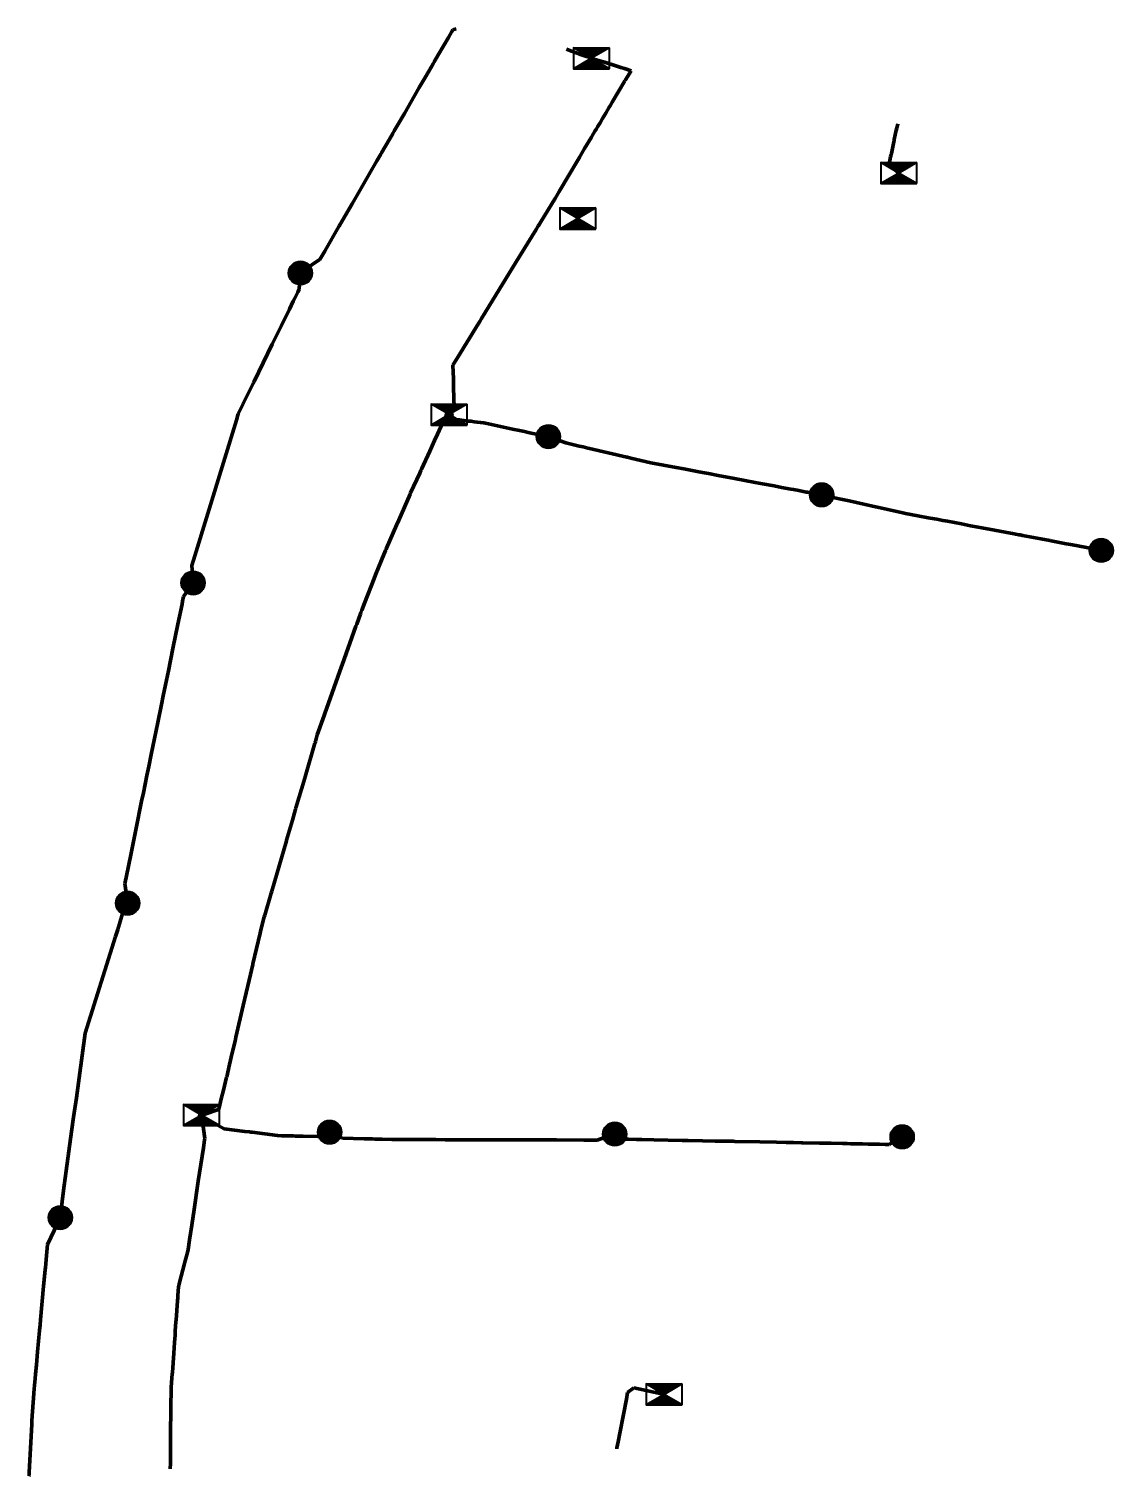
# Model space of a CAD drawing. Header units: metres. Extents: x 601215 to 604934, y 1147506 to 1148077.
# Drawn here: x 602539.6 to 602653.3, y 1147747.2 to 1147898.9 of the extents above; entities that cross this region are included whole.
import ezdxf

# ---------------------------------------------------------------- set-up
doc = ezdxf.new("R2010")
doc.units = ezdxf.units.M
doc.header["$MEASUREMENT"] = 0
doc.linetypes.add('DGN Style 7', pattern=[236.926255, 106.616815, -47.385251, 35.538938, -47.385251])
for name, color, linetype, lineweight in [('TF_E_---_Mast-_2', 1, 'Continuous', 40), ('TF_E_---_Skab-_2', 1, 'Continuous', 40), ('TF_E_LS-_Kabl-_2', 1, 'DGN Style 7', 70)]:
    doc.layers.add(name, color=color, linetype=linetype, lineweight=lineweight)

# ---------------------------------------------------------------- blocks, each defined once
blk = doc.blocks.new('ESKAB')
at = {"layer": 'TF_E_---_Skab-_2'}
for p, q in [((-1.89878, 1.117269), (-1.89878, -1.090731)), ((1.87722, -1.090731), (1.87722, 1.117269))]:
    blk.add_line(p, q, dxfattribs=at)
at = {"layer": 'TF_E_---_Skab-_2', "flags": 128}
for points in [[(-1.81078, 1.117269), (-1.81078, 1.065811)], [(-1.66078, 1.117269), (-1.66078, 0.978099)], [(-1.51078, 1.117269), (-1.51078, 0.890388)], [(-1.36078, 1.117269), (-1.36078, 0.802676)], [(-1.21078, 1.117269), (-1.21078, 0.714964)], [(-1.06078, 1.117269), (-1.06078, 0.627252)], [(-0.91078, 1.117269), (-0.91078, 0.53954)], [(-0.76078, 1.117269), (-0.76078, 0.451828)], [(-0.61078, 1.117269), (-0.61078, 0.364116)], [(-0.46078, 1.117269), (-0.46078, 0.276404)], [(-0.31078, 1.117269), (-0.31078, 0.188693)], [(-0.16078, 1.117269), (-0.16078, 0.100981)], [(-0.01078, 1.117269), (-0.01078, 0.013269)], [(-0.01078, -1.090731), (-0.01078, 0.013269)], [(0.13922, 1.117269), (0.13922, 0.100981)], [(0.28922, 1.117269), (0.28922, 0.188693)], [(0.43922, 1.117269), (0.43922, 0.276404)], [(0.58922, 1.117269), (0.58922, 0.364116)], [(0.73922, 1.117269), (0.73922, 0.451828)], [(0.88922, 1.117269), (0.88922, 0.53954)], [(1.03922, 1.117269), (1.03922, 0.627252)], [(1.18922, 1.117269), (1.18922, 0.714964)], [(1.33922, 1.117269), (1.33922, 0.802676)], [(1.48922, 1.117269), (1.48922, 0.890388)], [(1.63922, 1.117269), (1.63922, 0.978099)], [(1.78922, 1.117269), (1.78922, 1.065811)], [(-1.81078, -1.090731), (-1.81078, -1.039273)], [(-1.66078, -1.090731), (-1.66078, -0.951562)], [(-1.51078, -1.090731), (-1.51078, -0.86385)], [(-1.36078, -1.090731), (-1.36078, -0.776138)], [(-1.21078, -1.090731), (-1.21078, -0.688426)], [(-1.06078, -1.090731), (-1.06078, -0.600714)], [(-0.91078, -1.090731), (-0.91078, -0.513002)], [(-0.76078, -1.090731), (-0.76078, -0.42529)], [(-0.61078, -1.090731), (-0.61078, -0.337579)], [(-0.46078, -1.090731), (-0.46078, -0.249867)], [(-0.31078, -1.090731), (-0.31078, -0.162155)], [(-0.16078, -1.090731), (-0.16078, -0.074443)], [(0.13922, -1.090731), (0.13922, -0.074443)], [(0.28922, -1.090731), (0.28922, -0.162155)], [(0.43922, -1.090731), (0.43922, -0.249867)], [(0.58922, -1.090731), (0.58922, -0.337579)], [(0.73922, -1.090731), (0.73922, -0.42529)], [(0.88922, -1.090731), (0.88922, -0.513002)], [(1.03922, -1.090731), (1.03922, -0.600714)], [(1.18922, -1.090731), (1.18922, -0.688426)], [(1.33922, -1.090731), (1.33922, -0.776138)], [(1.48922, -1.090731), (1.48922, -0.86385)], [(1.63922, -1.090731), (1.63922, -0.951562)], [(1.78922, -1.090731), (1.78922, -1.039273)]]:
    blk.add_lwpolyline(points, dxfattribs=at)
at = {"layer": 'TF_E_---_Skab-_2'}
for points in [[(1.87722, 1.117269), (-0.01078, 0.013269), (-1.89878, 1.117269)], [(1.87722, -1.090731), (-0.01078, 0.013269), (-1.89878, -1.090731)]]:
    blk.add_3dface(points, dxfattribs=at)
blk = doc.blocks.new('ELMAST')
at = {"layer": 'TF_E_---_Mast-_2', "flags": 128}
for points in [[(-1.2, 0.295071), (-1.2, 0), (-1.2, -0.295071)], [(-1.05, 0.651588), (-1.05, 0), (-1.05, -0.651588)], [(-0.9, 0.846798), (-0.9, 0), (-0.9, -0.846798)], [(-0.75, 0.982124), (-0.75, 0), (-0.75, -0.982124)], [(-0.6, 1.080309), (-0.6, 0), (-0.6, -1.080309)], [(-0.45, 1.150898), (-0.45, 0), (-0.45, -1.150898)], [(-0.3, 1.198777), (-0.3, 0), (-0.3, -1.198777)], [(-0.15, 1.226608), (-0.15, 0), (-0.15, -1.226608)], [(0, 1.235745), (0, 0), (0, -1.235745)], [(0.15, 1.226608), (0.15, 0), (0.15, -1.226608)], [(0.3, 1.198777), (0.3, 0), (0.3, -1.198777)], [(0.45, 1.150898), (0.45, 0), (0.45, -1.150898)], [(0.6, 1.080309), (0.6, 0), (0.6, -1.080309)], [(0.75, 0.982124), (0.75, 0), (0.75, -0.982124)], [(0.9, 0.846798), (0.9, 0), (0.9, -0.846798)], [(1.05, 0.651588), (1.05, 0), (1.05, -0.651588)], [(1.2, 0.295071), (1.2, 0), (1.2, -0.295071)]]:
    blk.add_lwpolyline(points, dxfattribs=at)
at = {"layer": 'TF_E_---_Mast-_2'}
blk.add_circle((0, 0), 1.235745, dxfattribs=at)

msp = doc.modelspace()

# ---------------------------------------------------------------- linework, layer by layer
at = {"layer": 'TF_E_LS-_Kabl-_2'}
for points in [[(602568.06, 1147873.34, 45.142989), (602568.43, 1147873.6, 45.12), (602568.45, 1147873.61, 45.12), (602568.47, 1147873.63, 45.12), (602569.73, 1147874.5, 45.29), (602570.09, 1147874.74, 45.28), (602570.107779, 1147874.758146, 45.283586), (602570.62, 1147875.64, 45.24), (602570.8, 1147875.95, 45.22), (602571.95, 1147877.95, 45.08), (602572.14, 1147878.27, 45.07), (602572.18, 1147878.33, 45.07), (602573.14, 1147880, 45.09), (602573.49, 1147880.6, 45.05), (602574.28, 1147881.97, 44.97), (602575.27, 1147883.68, 44.92), (602576.09, 1147885.1, 44.87), (602576.51, 1147885.81, 44.87), (602576.58, 1147885.93, 44.86), (602577.36, 1147887.28, 44.81), (602577.75, 1147887.95, 44.75), (602577.91, 1147888.23, 44.73), (602578.01, 1147888.41, 44.73), (602578.21, 1147888.76, 44.71), (602578.98, 1147890.07, 44.68), (602579.44, 1147890.87, 44.66), (602579.61, 1147891.16, 44.64), (602580.53, 1147892.77, 44.57), (602581.14, 1147893.82, 44.54), (602581.5, 1147894.43, 44.51), (602581.98, 1147895.26, 44.49), (602582.1, 1147895.47, 44.47), (602582.49, 1147896.14, 44.43), (602583.13, 1147897.25, 44.34), (602583.59, 1147898.04, 44.33), (602583.95, 1147898.66, 44.32), (602584.051133, 1147898.84346, 44.278963), (602584.38, 1147898.92, 44.25)], [(602598.61, 1147895.83, 37.843725), (602598.29, 1147895.95, 43.95), (602598.07, 1147896.02, 43.97), (602597.74, 1147896.14, 43.95), (602597.53, 1147896.22, 43.9), (602596.64, 1147896.54, 43.87), (602596.5, 1147896.6, 43.87), (602595.96, 1147896.79, 43.88)], [(602584.17, 1147859.62, 44.872149), (602584.16, 1147859.83, 44.83), (602584.15, 1147860.22, 44.82), (602584.12, 1147861.38, 44.81), (602584.1, 1147862.26, 44.81), (602584.055705, 1147863.681955, 44.79257), (602584.57, 1147864.51, 44.77), (602586.74, 1147868.05, 44.7), (602586.87, 1147868.27, 44.69), (602587.05, 1147868.56, 44.68), (602588.59, 1147871.07, 44.61), (602589.93, 1147873.26, 44.57), (602590.7, 1147874.51, 44.53), (602592.77, 1147877.89, 44.45), (602593.01, 1147878.28, 44.45), (602593.05, 1147878.35, 44.45), (602593.26, 1147878.7, 44.45), (602594.41, 1147880.58, 44.43), (602594.519188, 1147880.747069, 44.43544), (602594.76, 1147881.15, 44.44), (602595.2, 1147881.89, 44.41), (602596.16, 1147883.51, 44.33), (602597.04, 1147884.98, 44.27), (602597.36, 1147885.52, 44.14), (602597.43, 1147885.64, 44.15), (602597.87, 1147886.38, 44.22), (602598.59, 1147887.58, 44.09), (602598.66, 1147887.71, 44.07), (602598.95, 1147888.19, 44.05), (602599.1, 1147888.45, 44.04), (602599.23, 1147888.67, 44.06), (602599.48, 1147889.09, 44.04), (602599.74, 1147889.52, 43.99), (602600.08, 1147890.1, 44), (602600.45, 1147890.72, 43.94), (602600.54, 1147890.87, 43.94), (602600.76, 1147891.24, 44.05), (602602.09, 1147893.47, 43.91), (602602.1, 1147893.49, 43.91), (602602.11, 1147893.51, 43.91), (602602.12, 1147893.52, 43.91), (602602.158761, 1147893.589094, 43.903244), (602602.755885, 1147894.544298, 43.837717), (602602.04, 1147894.76, 43.82), (602601.66, 1147894.88, 43.77), (602601.02, 1147895.08, 43.72), (602599.94, 1147895.42, 11.26), (602598.611648, 1147895.826929, 37.853869)], [(602630.69, 1147888.99, 41.06), (602630.59, 1147888.53, 41.12), (602630.54, 1147888.31, 41.11), (602630.33, 1147887.32, 41.1), (602630.31, 1147887.22, 41.1), (602630.28, 1147887.08, 41.1), (602630.03, 1147885.88, 41.21), (602629.99, 1147885.72, 41.22), (602629.95, 1147885.52, 41.21), (602629.79, 1147884.76, 41.15), (602629.770202, 1147884.671372, 41.150806), (602629.82, 1147884.63, 41.16), (602630.23, 1147884.29, 41.22), (602630.810008, 1147883.797504, 41.334331)], [(602556.81, 1147840.85, 39.550443), (602556.694641, 1147842.68838, 39.67382), (602557, 1147843.7, 39.75), (602561.35, 1147857.92, 44.97), (602561.553688, 1147858.572388, 45.120134), (602562.06, 1147859.62, 45.36), (602562.08, 1147859.65, 45.37), (602562.11, 1147859.73, 45.36), (602562.39, 1147860.29, 45.52), (602563.1, 1147861.75, 45.41), (602563.11, 1147861.76, 45.41), (602563.12, 1147861.78, 45.41), (602563.21, 1147861.97, 45.41), (602565.11, 1147865.87, 45.35), (602566.04, 1147867.76, 45.31), (602566.92, 1147869.56, 45.21), (602567.31, 1147870.37, 45.18), (602567.48, 1147870.71, 45.18), (602567.78, 1147871.32, 45.17), (602567.944496, 1147871.658348, 45.251037), (602567.95, 1147871.86, 45.27), (602567.96, 1147872, 45.25), (602567.98, 1147872.22, 45.24), (602568.02, 1147872.81, 45.13), (602568.03, 1147872.88, 45.13), (602568.05, 1147873.23, 45.14), (602568.063683, 1147873.33563, 45.142742)], [(602583.7, 1147859.2, 44.963047), (602583.58, 1147858.95, 45), (602583.35, 1147858.44, 45.04), (602583.22, 1147858.16, 45), (602582.97, 1147857.61, 44.87), (602582.43, 1147856.43, 44.74), (602582.13, 1147855.77, 44.5), (602581.62, 1147854.67, 44.33), (602580.76, 1147852.79, 43.38), (602580.68, 1147852.62, 43.31), (602580.57, 1147852.37, 43.25), (602579.620773, 1147850.298224, 42.214399), (602579.61, 1147850.28, 42.2), (602579.56, 1147850.17, 42.17), (602578.37, 1147847.43, 40.64), (602578.15, 1147846.91, 40.45), (602577.1, 1147844.51, 40.26), (602577.05, 1147844.38, 40.23), (602577, 1147844.26, 40.17), (602576.550692, 1147843.231184, 40.142086), (602575.95, 1147841.69, 40.08), (602575.8, 1147841.32, 39.98), (602574.77, 1147838.72, 40.2), (602574.493607, 1147837.99925, 40.125202), (602574.41, 1147837.77, 40.1), (602574.36, 1147837.62, 40.07), (602573.97, 1147836.53, 39.66), (602573.89, 1147836.31, 39.64), (602572.46, 1147832.28, 39.82), (602572.45, 1147832.26, 39.83), (602572.39, 1147832.09, 39.84), (602570.64, 1147827.15, 39.88), (602570.57, 1147826.97, 39.89), (602569.838932, 1147824.909699, 39.89544), (602569.64, 1147824.23, 39.9), (602569.61, 1147824.13, 39.9), (602569.59, 1147824.05, 39.9), (602568.56, 1147820.54, 39.81), (602568.52, 1147820.4, 39.8), (602567.6, 1147817.29, 39.88), (602567.58, 1147817.19, 39.89), (602567.55, 1147817.12, 39.88), (602567.219967, 1147815.9784, 39.903976), (602566.61, 1147813.9, 39.94), (602566.59, 1147813.83, 39.95), (602565.06, 1147808.55, 40.07), (602565, 1147808.34, 40.07), (602564.32, 1147806.01, 39.94), (602564.27, 1147805.84, 39.94), (602564.076043, 1147805.202276, 39.930804), (602563.87, 1147804.3, 39.91), (602563.83, 1147804.14, 39.92), (602563.09, 1147800.94, 40.11), (602563.08, 1147800.87, 40.1), (602562.69, 1147799.21, 40.73), (602562.08, 1147796.55, 41.3), (602561.31, 1147793.25, 43), (602561.21, 1147792.83, 43.15), (602560.92, 1147791.59, 43.75), (602560.64, 1147790.37, 44.55), (602560.337204, 1147789.067459, 45.365982), (602560.33, 1147789.03, 45.39), (602559.99, 1147787.69, 45.64), (602559.77, 1147786.78, 45.89), (602559.53, 1147785.83, 46), (602559.488331, 1147785.666746, 46.041992), (602557.93, 1147785.14, 46.16), (602557.81, 1147785.09, 46.17), (602557.8, 1147785.09, 46.17), (602557.75, 1147785.07, 46.17), (602557.708228, 1147785.060114, 46.170917)], [(602594.07, 1147856.18, 44.635954), (602593.71, 1147856.26, 44.63), (602593.21, 1147856.36, 44.59), (602592.42, 1147856.53, 44.71), (602591.95, 1147856.63, 44.73), (602591.57, 1147856.71, 44.71), (602591.02, 1147856.83, 44.7), (602590.32, 1147856.98, 44.72), (602589.04, 1147857.25, 44.72), (602587.46, 1147857.58, 44.8), (602587.28521, 1147857.615546, 44.803882), (602587.25, 1147857.62, 44.81), (602586.29, 1147857.74, 44.78), (602585.96, 1147857.79, 44.84), (602585.66, 1147857.82, 44.89), (602584.73, 1147857.94, 44.81), (602584.64, 1147857.95, 44.81), (602584.6, 1147857.95, 44.81), (602584.070963, 1147858.021307, 44.892973), (602584.01, 1147858.23, 44.93), (602583.96, 1147858.39, 44.94), (602583.83, 1147858.79, 45.01), (602583.78, 1147858.96, 44.99), (602583.74, 1147859.08, 44.98), (602583.703851, 1147859.200371, 44.963051)], [(602622.72, 1147850.08, 44.13569), (602622.5, 1147850.12, 44.09), (602622.05, 1147850.21, 44.09), (602621.23, 1147850.36, 44.19), (602621.11, 1147850.38, 44.2), (602620.32, 1147850.53, 44.21), (602619.77, 1147850.64, 44.22), (602619.49, 1147850.69, 44.23), (602618.52, 1147850.87, 44.22), (602617.73, 1147851.02, 44.25), (602616.51, 1147851.25, 44.29), (602615.74, 1147851.39, 44.3), (602613.59, 1147851.8, 44.32), (602611.87, 1147852.12, 44.32), (602610.84, 1147852.31, 44.35), (602610.44, 1147852.39, 44.36), (602609.84, 1147852.5, 44.37), (602608.26, 1147852.8, 44.45), (602607.48, 1147852.95, 44.44), (602604.799293, 1147853.447912, 44.481312), (602602.72, 1147853.93, 44.51), (602602.36, 1147854.02, 44.52), (602602.33, 1147854.02, 44.52), (602602.29, 1147854.03, 44.52), (602598.38, 1147854.94, 44.52), (602598.21, 1147854.98, 44.53), (602597.72, 1147855.1, 44.55), (602597.28, 1147855.2, 44.56), (602595.902621, 1147855.520982, 44.593408), (602594.7, 1147855.95, 44.63), (602594.070608, 1147856.183851, 44.636312)], [(602652.04, 1147844.26, 43.546192), (602651.85, 1147844.3, 43.54), (602651.58, 1147844.35, 43.55), (602651.27, 1147844.41, 43.64), (602651.06, 1147844.45, 43.55), (602649.01, 1147844.84, 43.62), (602648.59, 1147844.92, 43.64), (602648.37, 1147844.96, 43.64), (602646.8, 1147845.26, 43.68), (602646.71, 1147845.28, 43.68), (602646.66, 1147845.29, 43.69), (602645.69, 1147845.47, 43.7), (602643.79, 1147845.83, 43.76), (602643.66, 1147845.86, 43.78), (602643.53, 1147845.88, 43.79), (602643.380286, 1147845.90855, 43.806975), (602643.09, 1147845.96, 43.85), (602643.06, 1147845.97, 43.85), (602642.92, 1147846, 43.85), (602641.95, 1147846.18, 43.79), (602640.83, 1147846.39, 43.83), (602639.5, 1147846.64, 43.84), (602639.14, 1147846.7, 43.87), (602638.33, 1147846.85, 43.89), (602637.39, 1147847.03, 43.86), (602635.91, 1147847.31, 43.9), (602635.43, 1147847.4, 43.91), (602634.78, 1147847.52, 43.92), (602634.55, 1147847.56, 43.93), (602633.88, 1147847.69, 43.98), (602632.81, 1147847.89, 43.97), (602631.5, 1147848.13, 43.98), (602631.237435, 1147848.181679, 43.96334), (602630.6, 1147848.32, 43.93), (602628.41, 1147848.81, 43.99), (602628.38, 1147848.82, 43.99), (602627.13, 1147849.1, 44.13), (602625.6, 1147849.44, 44.17), (602624.72, 1147849.63, 44.18), (602624.54, 1147849.67, 44.19), (602622.97, 1147850.02, 44.19), (602622.724325, 1147850.083836, 44.137105)], [(602549.95, 1147807.28, 39.95922), (602549.83, 1147808.12, 39.95), (602549.68, 1147809.09, 39.97), (602549.650731, 1147809.321407, 39.969114), (602550.03, 1147811.17, 39.94), (602550.31, 1147812.52, 40.02), (602550.81, 1147814.98, 39.97), (602551.42, 1147817.98, 39.9), (602551.6, 1147818.86, 39.84), (602551.97, 1147820.65, 39.81), (602552.17, 1147821.61, 39.88), (602552.42, 1147822.85, 39.82), (602552.77, 1147824.55, 39.77), (602553.11, 1147826.23, 39.87), (602553.5, 1147828.11, 39.92), (602553.68, 1147829.02, 39.89), (602553.92, 1147830.18, 39.87), (602554.22, 1147831.63, 39.87), (602554.7, 1147833.96, 39.81), (602555.22, 1147836.53, 39.78), (602555.66, 1147838.64, 39.69), (602555.71, 1147838.93, 39.63), (602555.819467, 1147839.438074, 39.606594), (602556.76, 1147840.77, 39.54), (602556.814959, 1147840.853312, 39.550787)], [(602542.89, 1147774.32, 46.57144), (602542.9, 1147774.4, 46.57), (602543.119494, 1147776.332322, 46.541301), (602543.31, 1147777.7, 46.52), (602543.52, 1147779.22, 46.51), (602544.08, 1147783.34, 46.43), (602544.29, 1147784.85, 46.44), (602544.57, 1147786.88, 46.44), (602544.86, 1147788.97, 45.67), (602545.497233, 1147793.65834, 43.914163), (602548.68, 1147803.79, 39.99), (602548.91, 1147804.53, 40.08), (602549.427477, 1147806.194623, 39.977505), (602549.51, 1147806.35, 39.97), (602549.94541, 1147807.283609, 39.959218)], [(602554.42, 1147747.98, 46.51), (602554.42, 1147748.04, 46.5), (602554.43, 1147748.51, 46.52), (602554.44, 1147749.61, 46.52), (602554.44, 1147750.31, 46.51), (602554.45, 1147750.55, 46.5), (602554.46, 1147752.1, 46.46), (602554.46, 1147752.32, 46.46), (602554.48, 1147753.61, 46.46), (602554.48, 1147754.15, 46.44), (602554.48, 1147754.63, 46.47), (602554.501777, 1147756.196535, 46.37915), (602554.52, 1147756.5, 46.36), (602554.59, 1147757.52, 46.34), (602554.62, 1147757.92, 46.34), (602554.64, 1147758.1, 46.34), (602554.78, 1147760.12, 46.31), (602554.86, 1147761.23, 46.3), (602554.92, 1147762, 46.29), (602554.95, 1147762.42, 46.28), (602555.02, 1147763.42, 46.26), (602555.03, 1147763.57, 46.25), (602555.17, 1147765.61, 46.31), (602555.2, 1147765.91, 46.31), (602555.2, 1147765.95, 46.3), (602555.21, 1147766.15, 46.31), (602555.281559, 1147767.071144, 46.286823), (602555.35, 1147767.34, 46.28), (602555.4, 1147767.53, 46.28), (602555.92, 1147769.52, 46.24), (602555.98, 1147769.78, 46.24), (602556.05, 1147770.03, 46.23), (602556.21, 1147770.65, 46.2), (602556.29846, 1147770.993877, 46.179068), (602556.45, 1147771.98, 46.14), (602556.55, 1147772.66, 46.07), (602556.61, 1147773.07, 46.08), (602556.89, 1147774.94, 46.05), (602557.36, 1147778.13, 46), (602557.89, 1147781.64, 46.02), (602558.01, 1147782.49, 46.04), (602558.031621, 1147782.600547, 46.046727), (602557.73, 1147784.89, 46.16), (602557.71, 1147785.05, 46.17), (602557.708228, 1147785.060114, 46.170917)], [(602557.36, 1147785.13, 46.174662), (602557.38, 1147785.12, 46.18), (602557.59, 1147785, 46.17), (602557.74, 1147784.92, 46.16), (602560.086473, 1147783.64042, 46.04324), (602562.23, 1147783.36, 45.98), (602562.71, 1147783.3, 45.95), (602562.72, 1147783.3, 45.95), (602562.86, 1147783.28, 45.95), (602563, 1147783.26, 45.95), (602565.66634, 1147782.912293, 45.826424), (602566.09, 1147782.9, 45.81), (602566.31, 1147782.9, 45.81), (602566.41, 1147782.9, 45.83), (602566.61, 1147782.89, 45.82), (602567.32, 1147782.88, 45.82), (602567.56, 1147782.87, 45.79), (602568, 1147782.87, 45.79), (602568.05, 1147782.86, 45.79), (602568.36, 1147782.86, 45.78), (602569.901568, 1147782.827964, 45.730609), (602570.96, 1147783.22, 45.76), (602571.124579, 1147783.275332, 45.758267)], [(602601.02, 1147783.07, 44.723279), (602599.84, 1147782.67, 44.74), (602599.189515, 1147782.445431, 44.701417), (602598.37, 1147782.45, 44.71), (602598.19, 1147782.45, 44.72), (602597.8, 1147782.45, 44.72), (602594.91, 1147782.46, 44.92), (602593.6, 1147782.47, 44.89), (602593.2, 1147782.47, 44.92), (602592.22, 1147782.47, 44.96), (602591.18, 1147782.47, 44.99), (602590.88, 1147782.47, 44.98), (602590.14, 1147782.48, 45.01), (602588.08, 1147782.48, 45.1), (602587.68, 1147782.48, 45.07), (602587.21, 1147782.48, 45.1), (602586.9, 1147782.48, 45.13), (602584.16, 1147782.49, 45.21), (602583.46, 1147782.49, 45.25), (602583.23, 1147782.49, 45.24), (602582.26, 1147782.5, 45.28), (602581.42, 1147782.5, 45.28), (602580.68, 1147782.5, 45.28), (602578.09, 1147782.51, 45.42), (602578.07, 1147782.51, 45.42), (602577.638406, 1147782.512316, 45.44088), (602576.64, 1147782.54, 45.49), (602575.89, 1147782.56, 45.54), (602575.6, 1147782.57, 45.53), (602575.55, 1147782.57, 45.53), (602574.76, 1147782.59, 45.52), (602572.479633, 1147782.660312, 45.625813), (602572.22, 1147782.78, 45.65), (602571.088278, 1147783.276632, 45.759964)], [(602631.16, 1147782.79, 43.615526), (602630.9, 1147782.64, 43.6), (602629.784202, 1147781.988621, 43.613788), (602629.38, 1147782, 43.65), (602628.8, 1147782.01, 43.66), (602628.6, 1147782.01, 43.55), (602628.32, 1147782.02, 43.58), (602627.75, 1147782.03, 43.66), (602627.59, 1147782.03, 43.66), (602627, 1147782.05, 43.68), (602626.34, 1147782.06, 43.74), (602625.73, 1147782.07, 43.72), (602625.41, 1147782.08, 43.74), (602625.35, 1147782.08, 43.74), (602624.92, 1147782.09, 43.76), (602623.71, 1147782.11, 43.81), (602623.32, 1147782.12, 43.8), (602623.09, 1147782.12, 43.84), (602622.49, 1147782.14, 43.86), (602620.75, 1147782.17, 43.9), (602620.62, 1147782.17, 43.9), (602619.78, 1147782.19, 43.93), (602619.3, 1147782.2, 43.94), (602619.17, 1147782.2, 43.93), (602618.99, 1147782.21, 43.94), (602618, 1147782.23, 44.02), (602616.25, 1147782.26, 44.08), (602613.6, 1147782.31, 44.13), (602613.45, 1147782.32, 44.11), (602613.28, 1147782.32, 44.15), (602613, 1147782.33, 44.17), (602612.81, 1147782.33, 44.18), (602612.04, 1147782.34, 44.2), (602611.55, 1147782.35, 44.21), (602610.22, 1147782.38, 44.36), (602608.71, 1147782.41, 44.34), (602608.45, 1147782.42, 44.32), (602608.1, 1147782.42, 44.36), (602608.08, 1147782.42, 44.37), (602605.13, 1147782.48, 44.47), (602603.85, 1147782.51, 44.54), (602603.66, 1147782.51, 44.54), (602603.3, 1147782.52, 44.55), (602602.47, 1147782.54, 44.61), (602602.28, 1147782.54, 44.62), (602601.93, 1147782.55, 44.62), (602601.762667, 1147782.546565, 44.628879), (602601.024042, 1147783.0745, 44.723558)], [(602539.6, 1147747.23, 46.73), (602539.61, 1147747.31, 46.75), (602539.61, 1147747.41, 46.75), (602539.62, 1147747.64, 46.73), (602539.9, 1147752.63, 46.75), (602539.92, 1147753.05, 46.75), (602540.033902, 1147754.95303, 46.749454), (602540.16, 1147756.39, 46.75), (602540.19, 1147756.71, 46.75), (602540.26, 1147757.44, 46.75), (602540.3, 1147757.91, 46.76), (602540.39, 1147758.9, 46.71), (602540.51, 1147760.26, 46.71), (602540.72, 1147762.49, 46.74), (602540.77, 1147763.07, 46.77), (602540.82, 1147763.61, 46.76), (602541.14, 1147767.15, 46.67), (602541.29, 1147768.83, 46.68), (602541.32, 1147769.1, 46.69), (602541.47, 1147770.72, 46.68), (602541.535384, 1147771.51737, 46.676463), (602542.6, 1147773.72, 46.6), (602542.71, 1147773.95, 46.61), (602542.887894, 1147774.317757, 46.571785)], [(602606.21, 1147755.78, 42.547308), (602605.93, 1147755.84, 42.54), (602603.51, 1147756.37, 42.54), (602603.04015, 1147756.465864, 42.507089), (602602.368372, 1147755.981144, 42.483284), (602602.24, 1147755.29, 42.5), (602601.93, 1147753.67, 42.56), (602601.56, 1147751.73, 42.52), (602601.38, 1147750.83, 42.55), (602601.26, 1147750.2, 42.56), (602601.24, 1147750.08, 42.65)]]:
    msp.add_polyline3d(points, dxfattribs=at)

# ---------------------------------------------------------------- block references
at = {"layer": 'TF_E_---_Mast-_2'}
for p in [(602568.063667, 1147873.335613, 45.892743), (602594.070608, 1147856.183851, 45.386312), (602622.724325, 1147850.083836, 44.887105), (602652.038383, 1147844.261697, 44.296149), (602556.814946, 1147840.853305, 40.300786), (602549.945425, 1147807.28361, 40.709218), (602571.124579, 1147783.275332, 46.508267), (602601.024042, 1147783.0745, 45.473558), (602631.158544, 1147782.790087, 44.365573), (602542.887887, 1147774.317773, 47.321786)]:
    msp.add_blockref('ELMAST', p, dxfattribs=at)
at = {"layer": 'TF_E_---_Skab-_2'}
for p in [(602598.611648, 1147895.826929, 38.603869), (602630.810008, 1147883.797504, 42.084331), (602597.16292, 1147879.039836, 44.962968), (602583.671487, 1147858.47889, 45.752258), (602557.708228, 1147785.060114, 46.920917), (602606.207122, 1147755.780686, 43.297277)]:
    msp.add_blockref('ESKAB', p, dxfattribs=at)

doc.saveas('drawing.dxf')
